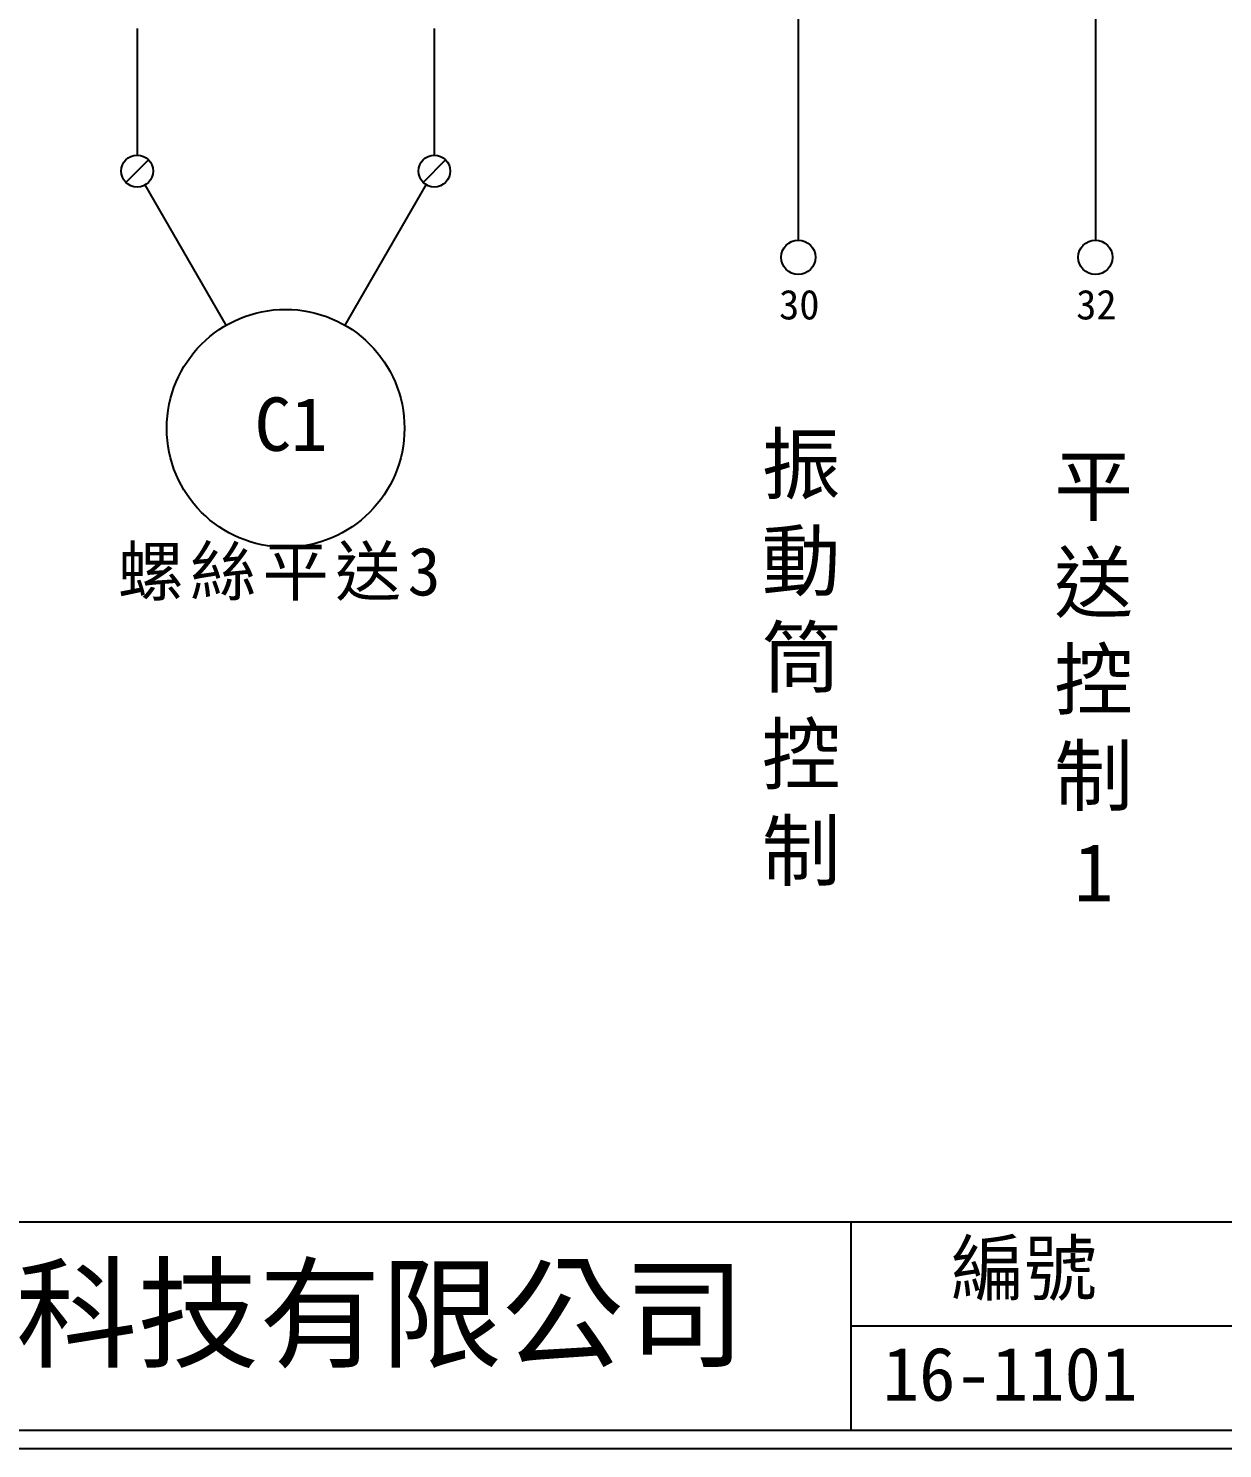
# Model space of a CAD drawing. Extents: x 10 to 297, y 3 to 207.
# Drawn here: x 90.4 to 170.7, y 3 to 98.5 of the extents above; entities that cross this region are included whole.
import ezdxf

# ---------------------------------------------------------------- set-up
doc = ezdxf.new("R2010")
doc.units = 0
doc.layers.get('0').update_dxf_attribs({"linetype": 'CONTINUOUS'})
doc.layers.add('圖框層', color=7, linetype='CONTINUOUS')
doc.layers.add('標尺寸層', color=3, linetype='CONTINUOUS')
doc.styles.add('CNS', font='romanc.shx', dxfattribs={"bigfont": 'chineset.shx'})
doc.styles.add('STSL', font='kaiu.ttf')
doc.styles.add('標楷體', font='kaiu.ttf')

msp = doc.modelspace()

# ---------------------------------------------------------------- linework, layer by layer
for p, q in [((97.683, 98.541), (97.687, 90.012)), ((117.683, 98.541), (117.687, 90.012)), ((98.45, 89.699), (96.935, 88.184)), ((118.45, 89.699), (116.935, 88.184)), ((103.681, 78.569), (98.228, 88.014)), ((111.681, 78.569), (117.14, 88.024))]:
    msp.add_line(p, q)
for centre, radius in [((97.692, 88.942), 1.071), ((117.692, 88.942), 1.071), ((107.681, 71.641), 8)]:
    msp.add_circle(centre, radius)
at = {"layer": '圖框層', "color": 7}
for p, q in [((11.25, 18.25), (295.75, 18.25)), ((145.75, 4.25), (145.75, 18.25)), ((145.75, 11.25), (295.75, 11.25)), ((11.25, 4.25), (295.75, 4.25)), ((10, 3), (297, 3))]:
    msp.add_line(p, q, dxfattribs=at)
at = {"layer": '標尺寸層', "color": 0}
for p, q in [((142.185, 114.296), (142.185, 84.296)), ((162.182, 114.296), (162.182, 84.296))]:
    msp.add_line(p, q, dxfattribs=at)
at = {"layer": '標尺寸層', "color": 7}
for centre in [(142.185, 83.145), (162.182, 83.145)]:
    msp.add_circle(centre, 1.151, dxfattribs=at)

# ---------------------------------------------------------------- texts
at = {"color": 0, "insert": (107.358, 63.641), "char_height": 3.25, "width": 29.84096, "attachment_point": 2, "style": '標楷體'}
msp.add_mtext('{\\T1.1;螺絲平送3}', dxfattribs=at)
at = {"layer": '圖框層', "color": 4, "style": 'STSL'}
for s, height, p in [('30', 2, (140.892, 78.962)), ('32', 2, (160.888, 78.962)), ('C1', 3.6, (105.596, 70.117)), ('編號', 3.6, (152.465, 13.337)), ('泓陞自動化科技有限公司', 6, (48.604, 9.076)), ('16-1101', 3.6, (147.864, 6.224))]:
    msp.add_text(s, height=height, dxfattribs=at).set_placement(p)
at = {"layer": '標尺寸層', "color": 7, "char_height": 3.9, "width": 6.57065, "attachment_point": 5, "style": 'CNS'}
for s, insert in [('{\\fDFKai-SB|b0|i0|c136|p65;振動筒控制}', (142.382, 56.017)), ('{\\fDFKai-SB|b0|i0|c136|p65;平送控制1}', (162.06, 54.759))]:
    msp.add_mtext(s, dxfattribs=dict(at, insert=insert))

doc.saveas('drawing.dxf')
